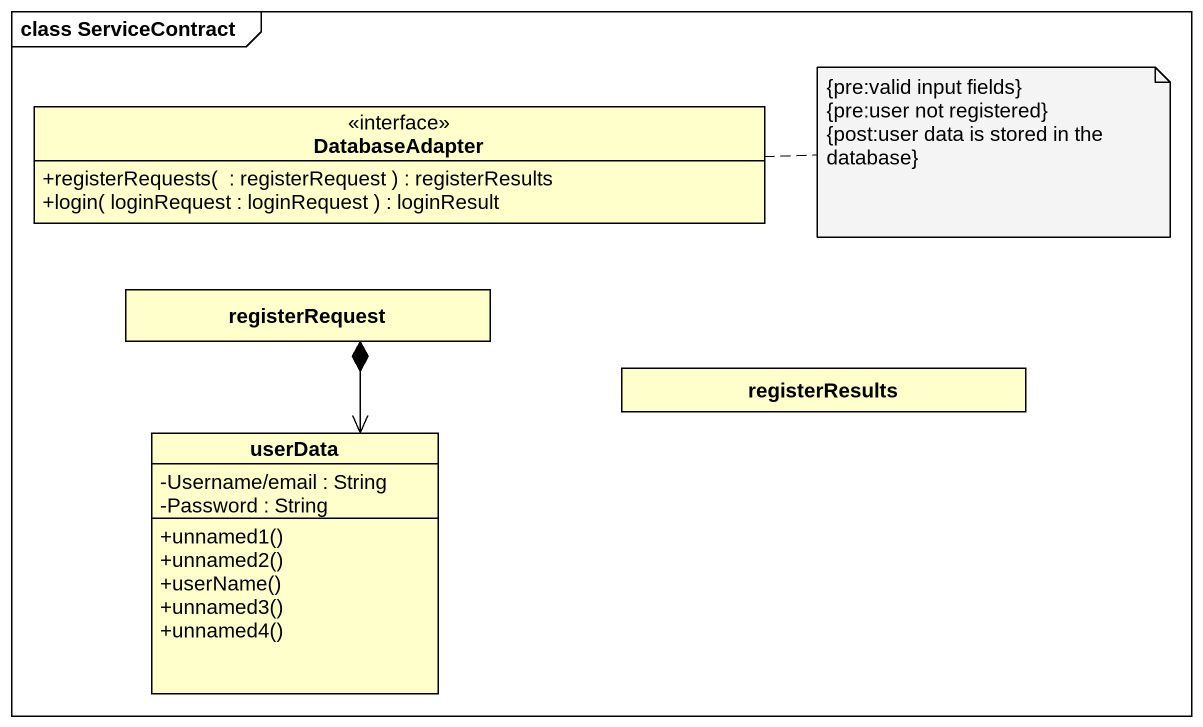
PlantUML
@startuml
mainframe class ServiceContract
hide circle
hide empty members
skinparam classAttributeIconSize 0
interface DatabaseAdapter {
  +registerRequests(  : registerRequest ) : registerResults
  +login( loginRequest : loginRequest ) : loginResult
}
class registerRequest
class userData {
  -Username/email : String
  -Password : String
  +unnamed1()
  +unnamed2()
  +userName()
  +unnamed3()
  +unnamed4()
}
class registerResults
registerRequest *--> userData
note right of DatabaseAdapter
  {pre:valid input fields}
  {pre:user not registered}
  {post:user data is stored in the database}
end note
@enduml
